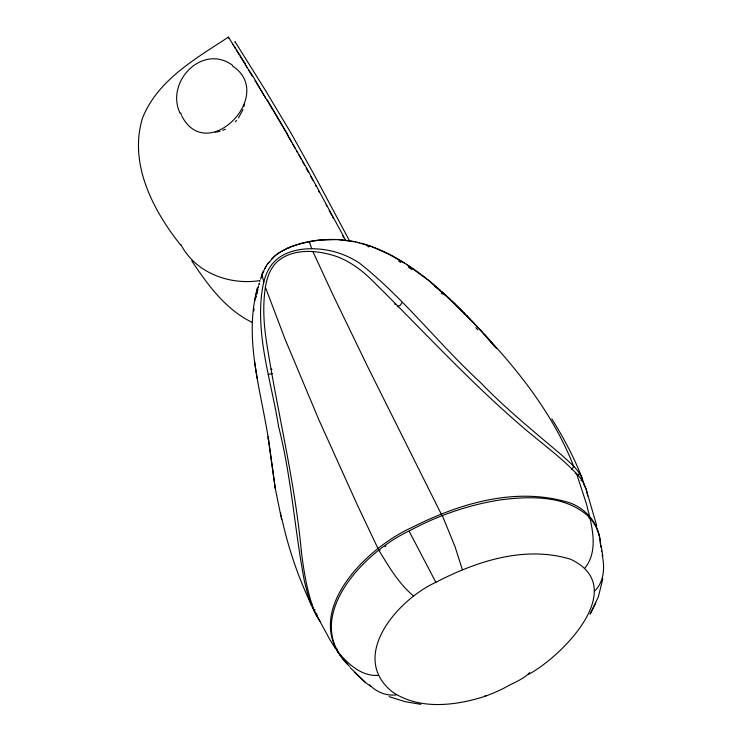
<?xml version="1.0" encoding="UTF-8"?>
<svg xmlns="http://www.w3.org/2000/svg" width="742" height="742" viewBox="0 0 742 742"><rect width="100%" height="100%" fill="white"/><g stroke="black" fill="none" stroke-linecap="round" stroke-linejoin="round"><path stroke-width="1.11" d="M253.875 310.889L254.116 308.848M309.581 242.68L309.711 241.614L318.837 240.232L337.183 239.508M257.502 287.933C243.534 338.371 260.878 389.847 268.511 439.728L268.233 438.225L275.236 488.264L281.608 519.567M587.59 495.962C586.848 488.978 583.824 482.309 579.465 476.837C563.54 459.205 544.099 445.237 526.032 429.961C470.456 382.881 421.4 328.752 369.488 277.796C359.573 268.511 348.202 260.442 335.245 256.027C316.342 249.943 291.847 247.911 276.293 262.603C266.758 272.481 264.94 286.792 264.069 299.879C263.206 313.903 264.393 327.964 266.489 341.83C277.295 411.689 294.787 480.51 301.298 551.028M256.129 297.468L256.315 296.522M602.81 578.834L598.377 596.818L590.048 614.172L595.817 602.949M257.641 287.321L254.543 301.53M256.899 293.711L257.112 292.775M395.152 303.654L395.041 304.61M243.97 106.468L244.656 103.407M256.751 293.711L257.205 291.708M257.53 290.91L257.752 289.974M529.686 672.558C523.212 679.598 512.768 682.955 504.458 687.899C497.019 691.646 489.358 694.994 481.391 697.452C452.768 706.078 418.173 709.575 392.221 691.776C348.221 656.206 398.12 599.351 435.86 582.322M257.428 290.706L257.91 288.703M582.368 478.85C578.241 468.777 569.216 462.22 561.555 454.976C533.943 431.519 505.682 408.721 480.538 382.538C438.772 344.26 403.945 298.145 359.369 263.058C346.996 254.868 332.499 249.906 317.678 248.969C300.677 247.698 280.921 251.352 270.598 266.22C264.106 275.634 262.325 287.321 261.203 298.442C257.391 341.914 271.906 384.319 278.612 426.733C291.587 477.625 294.648 530.168 304.498 581.58C307.559 593.146 309.729 605.593 317.103 615.341M258.364 286.839L258.587 285.976M258.429 287.173L258.661 286.236M259.032 284.251L259.264 283.388M259.153 284.372L259.431 283.342M259.746 281.672L260.006 280.81M401.997 302.671L400.235 305.324L397.434 306.604M228.684 38.102L228.415 37.1L245.268 63.729M260.627 279.233L260.952 278.204M309.293 241.447L311.705 248.765M261.073 277.415L261.472 276.284M261.295 277.183L261.657 276.154M261.852 275.616L262.26 274.531M261.88 275.152L262.306 274.03M571.377 469.491L573.928 466.57M262.687 273.446L263.132 272.37M242.996 109.501L238.507 117.922M588.86 517.944L589.565 516.33L586.412 503.772L576.831 474.49M263.595 270.978C260.535 272.963 263.178 278.695 263.809 282.034M263.809 270.839L263.595 271.924M264.282 269.838L264.523 269.346M264.773 268.548L265.2 267.76M265.033 268.354L265.293 267.871M265.831 266.888L266.118 266.406M265.627 266.981L266.545 265.441M266.406 265.924L266.693 265.45M267.027 264.681L274.902 255.805M267.305 264.495L267.621 264.031M267.945 263.568L268.956 262.195M584.937 568.038C596.42 553.717 593.656 534.453 589.909 517.814C567.111 495.239 531.161 496.064 501.555 499.746C477.709 503.252 454.41 510.199 432.28 519.697C424.545 523.073 416.976 526.792 409.528 530.743M577.499 475.158L579.604 473.544M235.233 121.846L236.596 120.371M594.472 591.188C604.229 581.923 604.934 567.333 602.152 554.942M271.544 259.153L274.104 256.667M274.623 256.203L275.699 255.313M316.88 614.024L315.897 614.682L320.08 621.546M435.804 582.22L409.037 531.012C362.986 552.595 299.638 619.412 349.714 666.501M275.968 254.933L277.823 253.551M276.256 254.877L277.935 253.625M315.1 609.729L314.098 610.36L315.897 614.682M385.015 546.733L385.886 546.121M278.194 253.291L287.766 248.004M278.51 253.226L281.45 251.352M528.638 674.339C562.473 656.058 630.273 587.302 570.57 559.236C525.317 545.351 477.023 560.989 436.268 582.108M228.415 37.1C195.86 58.544 157.823 79.867 142.557 117.904C128.561 163.472 152.796 210.014 180.594 244.971M272.212 373.532L268.289 374.441M282.053 251.009L282.656 250.666M282.962 250.499L291.513 246.474M576.237 473.248L575.217 473.637M312.846 608.292L313.578 608.004M222.767 130.36L225.401 129.201M288.174 247.958L289.111 247.559M289.426 247.42C309.646 239.193 332.509 237.486 353.915 241.558M311.13 604.146L311.872 603.877M291.949 246.437L292.589 246.196M582.053 480.464L580.986 480.751M293.118 246.01L294.695 245.463M295.233 245.287L302.161 243.274M486.696 695.671L485.018 695.653M302.699 243.144L309.868 241.771M218.139 131.705L220.022 131.278M215.282 132.15L217.193 131.918M259.487 280.652C229.222 285.28 195.229 272.685 180.835 244.443M396.599 694.827C386.582 696.311 376.519 692.036 369.553 684.885M378.355 675.406C360.38 676.509 346.968 662.792 336.386 649.992M338.027 239.545L355.78 241.948M420.853 704.334L405.29 701.719L389.133 696.645M271.043 369.052L271.934 369.266M355.576 241.901L359.48 242.82M357.486 242.337L370.944 246.325M337.23 649.055L335.486 648.61L329.708 639.344L314.228 610.703M361.271 243.293C382.946 249.21 402.618 260.785 420.556 274.067M367.717 246.502L368.811 246.873M372.039 246.724L388.641 254.042L404.473 263.048M252.41 322.482C225.698 309.683 207.751 284.872 191.788 260.896M232.348 65.936C276.71 94.243 207.25 165.939 181.697 115.789M398.63 261.101L400.884 262.464M232.682 65.361C202.343 43.11 165.151 81.954 180.046 113.22M406.44 264.3L428.384 280.188L452.657 301.679M408.267 267.185L409.723 268.15M410.447 268.641L411.884 269.624M350.187 667.67L365.537 682.594L370.907 686.48M421.808 275.013L426.743 278.825M427.958 279.799L429.164 280.773M434.868 286.375L437.845 288.805M430.369 281.756L440.655 290.549M438.587 289.417L445.172 295.075M413.582 596.021C398.677 583.564 388.808 566.498 378.772 550.156M441.75 291.532L450.477 299.592M447.333 297.013L471.615 320.804M441.202 293.118L442.297 294.11M354.889 672.688L365.537 682.594M347.692 664.164C298.748 615.406 364.415 548.997 411.309 527.785C458.333 503.874 513.603 487.067 565.858 501.675C585.086 506.517 599.926 524.075 600.334 543.886M451.451 300.575L455.792 304.712M453.288 302.282L455.161 304.099M455.644 304.628L460.856 309.785M456.413 305.324L457.044 305.945M457.666 306.557L458.908 307.791M459.53 308.412L460.151 309.034M460.773 309.655L462.925 311.872M461.385 310.277L462.006 310.898M462.906 311.807L463.954 312.92M379.969 550.527L377.975 548.505L357.829 506.016L319.134 420.389L284.807 338.51L265.404 287.247M463.462 312.373L467.015 316.055M464.307 313.235L465.151 314.098M467.098 316.092L468.675 317.771M466.542 315.526L467.84 316.908M468.48 317.53L469.5 318.633M469.853 318.958L472.654 321.898M469.306 318.383L470.335 319.496M471.504 320.683L473.693 322.983M473.452 322.733L476.206 325.673M472.478 321.703L474.732 324.078M475.418 324.81L478.794 328.418M476.809 326.285L480.556 330.292M477.848 327.389L480.519 330.236M480.631 330.385L485.073 335.143M479.935 329.606L481.586 331.386M481.308 331.08L494.895 346.774M484.359 334.373C520.698 373.291 554.191 416.327 573.696 466.338M475.761 327.63L476.271 328.196M485.787 335.913L495.684 347.488M476.791 328.752L477.839 329.893M589.909 517.814C596.958 525.828 600.603 536.689 600.742 547.29M496.12 348.072L496.537 348.647M232.617 44.334L232.969 44.863M234.064 46.523L234.565 47.312M234.824 47.729L235.372 48.601M236.281 50.057L236.615 50.595M236.967 51.152L238.024 52.858M238.377 53.443L239.007 54.463M240.009 56.086L240.399 56.726M240.798 57.366L241.79 58.98M242.189 59.62L242.588 60.278M242.986 60.927L244.201 62.912M244.61 63.58L253.727 77.585L267.018 100.346M245.852 65.593L246.261 66.27M246.678 66.947L247.095 67.633M248.366 69.711L250.1 72.54M250.536 73.254L252.308 76.166M255.035 80.637L255.953 82.149M256.88 83.66L257.799 85.182M258.735 86.712L260.405 89.467M260.971 90.394L262.668 93.177M263.234 94.113L264.171 95.653M264.644 96.423L265.59 97.981M267.491 101.125L267.964 101.914M268.929 103.49L269.411 104.288M269.893 105.095L270.876 106.709M267.259 99.845L287.219 133.653M271.118 107.117L271.609 107.933M271.85 108.341L272.852 109.992M273.316 110.762L273.779 111.541M274.252 112.32L275.208 113.916M275.69 114.722L278.992 120.269M279.465 121.076L280.448 122.727M551.816 418.878C563.753 438.077 574.493 458.037 582.516 479.211L584.77 487.021M280.903 123.506L281.366 124.294M281.598 124.693L282.544 126.307M283.027 127.123L283.509 127.949M283.75 128.366L284.232 129.201M284.724 130.045L285.707 131.742M286.208 132.605L306.734 168.276L345.484 239.907M287.72 135.22L288.721 136.964M289.213 137.826L290.205 139.561M290.706 140.433L291.699 142.176M292.682 143.892L294.593 147.278M294.834 147.714L295.316 148.567M296.568 150.793L297.616 152.666M298.646 154.512L301.28 159.27M302.384 161.255L303.469 163.221M304.007 164.195L304.535 165.16M306.233 168.239L308.431 172.255M310.648 176.299L311.733 178.303M312.28 179.295L312.809 180.278M315.656 185.509L316.222 186.557M318.541 190.833L319.171 192.011M326.072 204.811L326.851 206.257M329.16 210.57L330.162 212.425M330.654 213.344L331.646 215.189M332.629 217.026L333.121 217.935M342.489 235.39L343.509 237.292M349.695 241.141L313.996 174.379L291.124 133.263L264.848 89.411L235.01 41.654L235.297 42.656M310.898 603.83C297.996 576.655 288.304 547.967 281.849 518.593M312.929 251.649L333.548 296.104L368.338 368.032L442.065 515.736M442.325 515.588L455.059 546.724L462.396 569.745M314.098 610.36C306.993 591.355 303.784 571.182 301.317 551.139M180.742 112.942L181.382 114.834M586.032 488.876L596.67 525.522M281.19 515.542L281.515 517.063M280.559 512.481L280.875 514.011M601.428 550.879L601.577 551.686M601.159 545.472L602.792 556.008M254.487 361.252L257.224 378.503M268.159 436.695L275.236 488.264L275.05 486.817"/></g></svg>
